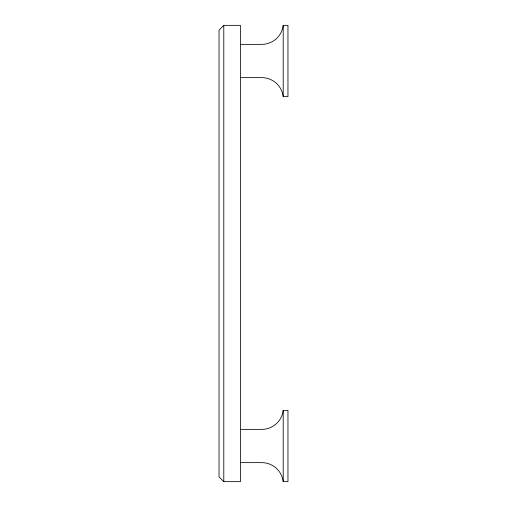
<?xml version="1.0" encoding="UTF-8"?>
<svg xmlns="http://www.w3.org/2000/svg" width="507" height="507" viewBox="0 0 507 507"><rect width="100%" height="100%" fill="white"/><g stroke="black" fill="none" stroke-linecap="round" stroke-linejoin="round"><path stroke-width="0.76" d="M223.79 25.35L219.037 30.103L219.043 476.897L223.796 481.65L240.432 481.65L240.426 25.35L223.79 25.35L223.796 481.65M240.426 44.363L261.815 44.363A21.535 21.535 0 0 0 283.204 25.35L287.957 25.35L287.957 96.647L283.204 96.647A21.535 21.535 0 0 0 261.815 77.634L240.426 77.634M240.432 429.366L261.821 429.366A21.535 21.535 0 0 0 283.21 410.353L287.963 410.353L287.963 481.65L283.21 481.65A21.535 21.535 0 0 0 261.821 462.638L240.432 462.638M283.204 25.35L283.204 96.647M283.21 410.353L283.21 481.65"/></g></svg>
